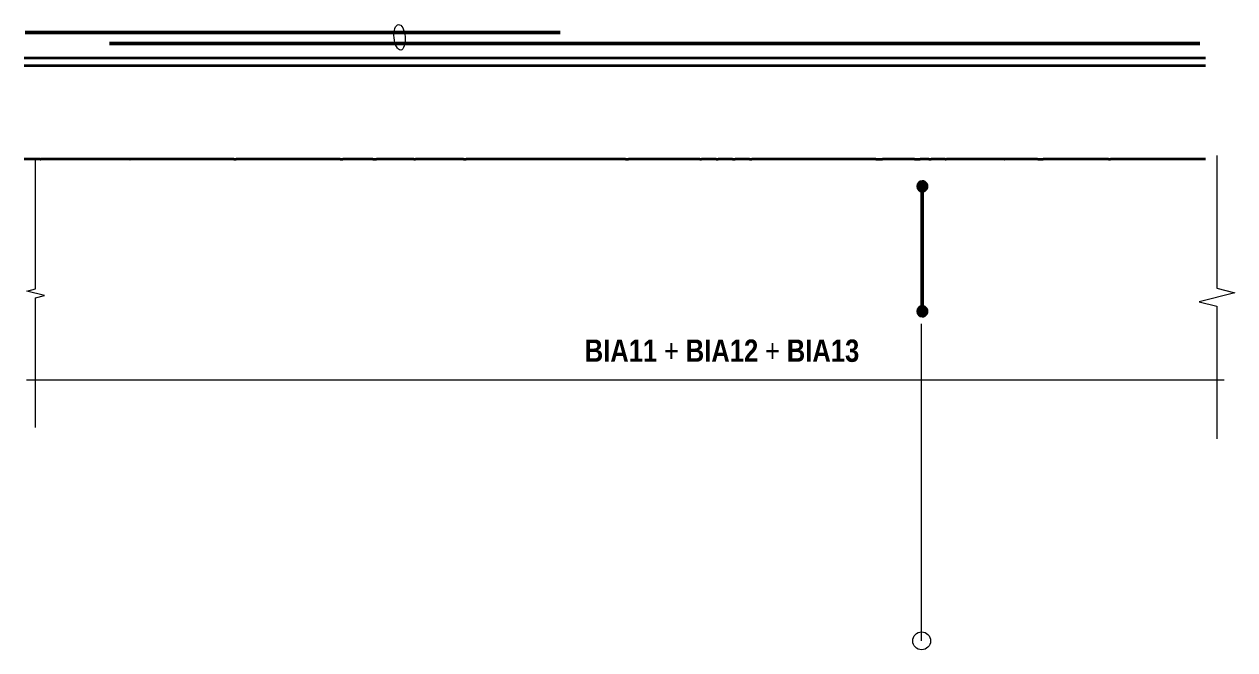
# Model space of a CAD drawing. Header units: metres. Extents: x 296 to 343, y 3 to 1213.
# Drawn here: x 322.277 to 324.987, y 1208.958 to 1210.358 of the extents above; entities that cross this region are included whole.
import ezdxf

# ---------------------------------------------------------------- set-up
doc = ezdxf.new("R2010")
doc.units = ezdxf.units.M
doc.linetypes.add('JacobsDash', pattern=[0.0045, 0.003, -0.0015])
for name, color, linetype, lineweight in [('A-DETL', 7, 'Continuous', 13), ('A-DETL-GENF', 7, 'Continuous', 9), ('A-FLOR', 7, 'Continuous', 50), ('A-FLOR-HDLN', 7, 'JacobsDash', 18), ('G-ANNO-TEXT', 7, 'Continuous', 9)]:
    doc.layers.add(name, color=color, linetype=linetype, lineweight=lineweight)
doc.styles.add('Arial Narrow', font='ARIALN.TTF', dxfattribs={"height": 0.05})
doc.styles.add('Arial Narrow_B', font='ARIALNB.TTF', dxfattribs={"height": 0.05})

# ---------------------------------------------------------------- blocks, each defined once
blk = doc.blocks.new('CS_DET_Rebar Combined - Multiple Bar-7753656-DRG-2873182 - PLAN - Dependent 1')
at = {"layer": 'A-DETL-GENF'}
for points in [[(-0.0125, 0), (-0.0121, -0.0032), (-0.0108, -0.0063), (-0.0088, -0.0088), (-0.0063, -0.0108), (-0.0032, -0.0121), (0, -0.0125), (0.0032, -0.0121), (0.0062, -0.0108), (0.0088, -0.0088), (0.0108, -0.0063), (0.0121, -0.0032), (0.0125, 0), (0.0121, 0.0032), (0.0108, 0.0062), (0.0088, 0.0088), (0.0062, 0.0108), (0.0032, 0.0121), (0, 0.0125), (-0.0032, 0.0121), (-0.0063, 0.0108), (-0.0088, 0.0088), (-0.0108, 0.0062), (-0.0121, 0.0032)], [(0.2675, 0), (0.2679, -0.0032), (0.2692, -0.0063), (0.2712, -0.0088), (0.2738, -0.0108), (0.2768, -0.0121), (0.28, -0.0125), (0.2832, -0.0121), (0.2863, -0.0108), (0.2891, -0.0085), (0.2908, -0.0063), (0.2921, -0.0032), (0.2925, 0), (0.2921, 0.0032), (0.2908, 0.0062), (0.2888, 0.0088), (0.2863, 0.0108), (0.2832, 0.0121), (0.28, 0.0125), (0.2768, 0.0121), (0.2738, 0.0108), (0.2712, 0.0088), (0.2692, 0.0062), (0.2679, 0.0032)]]:
    blk.add_hatch(color=256, dxfattribs=at).paths.add_polyline_path(points)
at = {"layer": 'A-DETL-GENF', "lineweight": 50}
blk.add_line((0.0125, 0), (0.2675, 0), dxfattribs=at)
at = {"layer": 'A-DETL-GENF'}
for centre, start, end in [((0, 0), 360, 180), ((0, 0), 180, 360), ((0.28, 0), 360, 180), ((0.28, 0), 180, 360)]:
    blk.add_arc(centre, 0.0125, start, end, dxfattribs=at)
blk = doc.blocks.new('CS_DET_Rebar Tagging1 - Scale 20-7971478-DRG-2873182 - PLAN - Dependent 1')
at = {"layer": 'A-DETL-GENF', "lineweight": 13}
blk.add_line((0, 0), (0.71, 0), dxfattribs=at)
blk.add_circle((0, 0), 0.02, dxfattribs=at)
blk = doc.blocks.new('CS_DET_BreakLine_ViewScale - CS_Std BreakLine-8623461-DRG-2873182 - PLAN - Dependent 1')
at = {"layer": 'A-DETL-GENF'}
for p, q in [((0.2675, 0.04), (0.2575, 0)), ((0.2875, -0.04), (0.2675, 0.04)), ((0.2575, 0), (-0.04, 0)), ((0.2975, 0), (0.2875, -0.04)), ((0.595, 0), (0.2975, 0))]:
    blk.add_line(p, q, dxfattribs=at)
blk = doc.blocks.new('CS_DET_BreakLine_ViewScale - CS_Std BreakLine-7752665-DRG-2873182 - PLAN - Dependent 1')
at = {"layer": 'A-DETL-GENF'}
for p, q in [((-0.02, 0), (0.27, 0)), ((0.275, -0.02), (0.285, 0.02)), ((0.285, 0.02), (0.29, 0)), ((0.29, 0), (0.58, 0)), ((0.27, 0), (0.275, -0.02))]:
    blk.add_line(p, q, dxfattribs=at)

msp = doc.modelspace()

# ---------------------------------------------------------------- linework, layer by layer
at = {"layer": 'A-DETL', "lineweight": 50}
for p, q in [((322.2785, 1210.3401), (323.477, 1210.3401)), ((322.4677, 1210.3151), (324.9091, 1210.3151))]:
    msp.add_line(p, q, dxfattribs=at)
at = {"layer": 'A-DETL'}
msp.add_line((322.2815, 1209.5623), (324.9638, 1209.5623), dxfattribs=at)
msp.add_ellipse((323.1172, 1210.3292), major_axis=(-0.0025, 0.0286), ratio=0.434783, dxfattribs=at)
at = {"layer": 'A-FLOR', "color": 252, "lineweight": 35, "true_color": 0x888888}
for p, q in [((322.3124, 1210.0565), (322.3137, 1210.0565)), ((322.5132, 1210.0565), (322.5139, 1210.0565)), ((322.7462, 1210.0565), (322.7516, 1210.0565)), ((322.9841, 1210.0565), (322.99, 1210.0565)), ((323.0576, 1210.0564), (323.0652, 1210.0564)), ((323.1487, 1210.0564), (323.1531, 1210.0564)), ((323.2606, 1210.0564), (323.266, 1210.0564)), ((323.6233, 1210.0564), (323.6299, 1210.0564)), ((323.7892, 1210.0564), (323.793, 1210.0564)), ((323.8261, 1210.0564), (323.8306, 1210.0564)), ((323.8626, 1210.0564), (323.8683, 1210.0564)), ((323.9006, 1210.0564), (323.9059, 1210.0564)), ((324.1835, 1210.0564), (324.1983, 1210.0564)), ((324.2698, 1210.0564), (324.2824, 1210.0564)), ((324.3019, 1210.0564), (324.3075, 1210.0564)), ((324.3385, 1210.0564), (324.3413, 1210.0564)), ((324.4706, 1210.0564), (324.4717, 1210.0564)), ((324.5459, 1210.0564), (324.5584, 1210.0564)), ((324.7045, 1210.0563), (324.7087, 1210.0563))]:
    msp.add_line(p, q, dxfattribs=at)
for points in [[(322.2767, 1210.2835), (322.2792, 1210.2835), (322.2818, 1210.2835), (322.2843, 1210.2835)], [(322.3336, 1210.2835), (322.3455, 1210.2835), (322.3575, 1210.2835), (322.3694, 1210.2835)], [(322.3712, 1210.2835), (322.3921, 1210.2835), (322.413, 1210.2835), (322.4339, 1210.2835)], [(322.4465, 1210.2835), (322.459, 1210.2835), (322.4715, 1210.2835), (322.4841, 1210.2835)], [(322.4841, 1210.2835), (322.4924, 1210.2835), (322.5008, 1210.2835), (322.5092, 1210.2835)], [(322.5217, 1210.2835), (322.5342, 1210.2835), (322.5468, 1210.2835), (322.5593, 1210.2835)], [(322.5593, 1210.2835), (322.5677, 1210.2835), (322.576, 1210.2835), (322.5844, 1210.2835)], [(322.5969, 1210.2835), (322.6203, 1210.2835), (322.6437, 1210.2835), (322.6671, 1210.2834)], [(322.6721, 1210.2834), (322.6847, 1210.2834), (322.6972, 1210.2834), (322.7098, 1210.2834)], [(322.7098, 1210.2834), (322.7381, 1210.2834), (322.7664, 1210.2834), (322.7947, 1210.2834)], [(322.7975, 1210.2834), (322.8101, 1210.2834), (322.8226, 1210.2834), (322.8351, 1210.2834)], [(322.8351, 1210.2834), (322.8602, 1210.2834), (322.8853, 1210.2834), (322.9103, 1210.2834)], [(322.9104, 1210.2834), (322.9187, 1210.2834), (322.9271, 1210.2834), (322.9354, 1210.2834)], [(322.948, 1210.2834), (322.9689, 1210.2834), (322.9898, 1210.2834), (323.0107, 1210.2834)], [(323.0232, 1210.2834), (323.0463, 1210.2834), (323.0694, 1210.2834), (323.0924, 1210.2834)], [(323.0984, 1210.2834), (323.1235, 1210.2834), (323.1486, 1210.2834), (323.1736, 1210.2834)], [(323.1775, 1210.2834), (323.1888, 1210.2834), (323.2, 1210.2834), (323.2112, 1210.2834)], [(323.2113, 1210.2834), (323.2196, 1210.2834), (323.228, 1210.2834), (323.2363, 1210.2834)], [(323.2489, 1210.2834), (323.2614, 1210.2834), (323.2739, 1210.2834), (323.2865, 1210.2834)], [(323.3366, 1210.2834), (323.345, 1210.2834), (323.3533, 1210.2834), (323.3617, 1210.2834)], [(323.3742, 1210.2834), (323.3951, 1210.2834), (323.416, 1210.2834), (323.4369, 1210.2834)], [(323.4495, 1210.2834), (323.4722, 1210.2834), (323.495, 1210.2834), (323.5178, 1210.2834)], [(323.5247, 1210.2834), (323.5623, 1210.2834), (323.5999, 1210.2834), (323.6375, 1210.2834)], [(323.6375, 1210.2834), (323.6459, 1210.2834), (323.6542, 1210.2834), (323.6626, 1210.2834)], [(323.6751, 1210.2834), (323.6877, 1210.2834), (323.7002, 1210.2834), (323.7127, 1210.2834)], [(323.7128, 1210.2834), (323.7211, 1210.2834), (323.7295, 1210.2834), (323.7378, 1210.2834)], [(323.7504, 1210.2834), (323.7629, 1210.2834), (323.7754, 1210.2834), (323.788, 1210.2834)], [(323.788, 1210.2834), (323.7972, 1210.2834), (323.8063, 1210.2834), (323.8155, 1210.2834)], [(323.8256, 1210.2834), (323.8548, 1210.2834), (323.8841, 1210.2834), (323.9133, 1210.2834)], [(323.9134, 1210.2834), (323.9233, 1210.2834), (323.9332, 1210.2834), (323.9431, 1210.2834)], [(323.951, 1210.2834), (323.9635, 1210.2834), (323.976, 1210.2834), (323.9886, 1210.2834)], [(323.9886, 1210.2834), (324.0136, 1210.2834), (324.0387, 1210.2834), (324.0638, 1210.2834)], [(324.0638, 1210.2834), (324.0722, 1210.2834), (324.0805, 1210.2834), (324.0889, 1210.2834)], [(324.1014, 1210.2834), (324.1139, 1210.2834), (324.1265, 1210.2834), (324.139, 1210.2834)], [(324.139, 1210.2834), (324.1474, 1210.2834), (324.1557, 1210.2834), (324.1641, 1210.2834)], [(324.1766, 1210.2834), (324.1892, 1210.2834), (324.2017, 1210.2834), (324.2142, 1210.2834)], [(324.2143, 1210.2834), (324.2231, 1210.2834), (324.232, 1210.2833), (324.2409, 1210.2833)], [(324.2519, 1210.2833), (324.2644, 1210.2833), (324.2769, 1210.2833), (324.2895, 1210.2833)], [(324.3271, 1210.2833), (324.3396, 1210.2833), (324.3522, 1210.2833), (324.3647, 1210.2833)], [(324.3647, 1210.2833), (324.3731, 1210.2833), (324.3814, 1210.2833), (324.3898, 1210.2833)], [(324.4023, 1210.2833), (324.4399, 1210.2833), (324.4775, 1210.2833), (324.5151, 1210.2833)], [(324.5277, 1210.2833), (324.5486, 1210.2833), (324.5695, 1210.2833), (324.5904, 1210.2833)], [(324.6029, 1210.2833), (324.6154, 1210.2833), (324.628, 1210.2833), (324.6405, 1210.2833)], [(324.6405, 1210.2833), (324.6491, 1210.2833), (324.6576, 1210.2833), (324.6662, 1210.2833)], [(324.6781, 1210.2833), (324.7025, 1210.2833), (324.7269, 1210.2833), (324.7513, 1210.2833)], [(324.7533, 1210.2833), (324.7659, 1210.2833), (324.7784, 1210.2833), (324.791, 1210.2833)], [(324.791, 1210.2833), (324.7993, 1210.2833), (324.8077, 1210.2833), (324.816, 1210.2833)], [(324.8286, 1210.2833), (324.8411, 1210.2833), (324.8536, 1210.2833), (324.8662, 1210.2833)], [(324.8662, 1210.2833), (324.8745, 1210.2833), (324.8829, 1210.2833), (324.8913, 1210.2833)], [(324.9038, 1210.2833), (324.9098, 1210.2833), (324.9157, 1210.2833), (324.9217, 1210.2833)], [(322.3178, 1210.2655), (322.3086, 1210.2655), (322.2994, 1210.2655), (322.2902, 1210.2655)], [(322.3839, 1210.2655), (322.3791, 1210.2655), (322.3742, 1210.2655), (322.3694, 1210.2655)], [(322.409, 1210.2655), (322.4048, 1210.2655), (322.4007, 1210.2655), (322.3965, 1210.2655)], [(322.4296, 1210.2655), (322.4227, 1210.2655), (322.4159, 1210.2655), (322.409, 1210.2655)], [(322.4592, 1210.2655), (322.454, 1210.2655), (322.4489, 1210.2655), (322.4437, 1210.2655)], [(322.497, 1210.2655), (322.4885, 1210.2655), (322.4801, 1210.2655), (322.4717, 1210.2655)], [(322.5395, 1210.2655), (322.5332, 1210.2655), (322.5269, 1210.2655), (322.5205, 1210.2655)], [(322.5594, 1210.2655), (322.5553, 1210.2655), (322.5511, 1210.2655), (322.5469, 1210.2655)], [(322.5784, 1210.2655), (322.5721, 1210.2655), (322.5658, 1210.2655), (322.5595, 1210.2655)], [(322.6162, 1210.2655), (322.6096, 1210.2655), (322.603, 1210.2655), (322.5965, 1210.2655)], [(322.6529, 1210.2655), (322.6468, 1210.2655), (322.6407, 1210.2655), (322.6347, 1210.2655)], [(322.6848, 1210.2655), (322.6807, 1210.2655), (322.6765, 1210.2655), (322.6723, 1210.2655)], [(322.7272, 1210.2655), (322.7214, 1210.2655), (322.7155, 1210.2655), (322.7096, 1210.2655)], [(322.7601, 1210.2655), (322.7559, 1210.2655), (322.7517, 1210.2655), (322.7475, 1210.2655)], [(322.8372, 1210.2655), (322.8342, 1210.2655), (322.8311, 1210.2655), (322.828, 1210.2655)], [(322.8854, 1210.2655), (322.879, 1210.2655), (322.8726, 1210.2655), (322.8662, 1210.2655)], [(322.932, 1210.2655), (322.9229, 1210.2655), (322.9138, 1210.2655), (322.9047, 1210.2655)], [(322.9648, 1210.2655), (322.9581, 1210.2655), (322.9515, 1210.2655), (322.9448, 1210.2655)], [(323.0435, 1210.2655), (323.0352, 1210.2655), (323.0269, 1210.2655), (323.0186, 1210.2655)], [(323.1111, 1210.2654), (323.1065, 1210.2654), (323.1019, 1210.2654), (323.0973, 1210.2654)], [(323.1551, 1210.2654), (323.1446, 1210.2654), (323.1341, 1210.2654), (323.1236, 1210.2654)], [(323.1863, 1210.2654), (323.1834, 1210.2654), (323.1805, 1210.2654), (323.1775, 1210.2654)], [(323.2296, 1210.2654), (323.2235, 1210.2654), (323.2175, 1210.2654), (323.2114, 1210.2654)], [(323.2626, 1210.2654), (323.2587, 1210.2654), (323.2547, 1210.2654), (323.2508, 1210.2654)], [(323.3051, 1210.2654), (323.299, 1210.2654), (323.2928, 1210.2654), (323.2866, 1210.2654)], [(323.3411, 1210.2654), (323.3366, 1210.2654), (323.3321, 1210.2654), (323.3275, 1210.2654)], [(323.3784, 1210.2654), (323.3729, 1210.2654), (323.3674, 1210.2654), (323.3619, 1210.2654)], [(323.4156, 1210.2654), (323.4119, 1210.2654), (323.4082, 1210.2654), (323.4044, 1210.2654)], [(323.4714, 1210.2654), (323.4621, 1210.2654), (323.4529, 1210.2654), (323.4437, 1210.2654)], [(323.5086, 1210.2654), (323.4996, 1210.2654), (323.4907, 1210.2654), (323.4817, 1210.2654)], [(323.5374, 1210.2654), (323.5308, 1210.2654), (323.5243, 1210.2654), (323.5178, 1210.2654)], [(323.5829, 1210.2654), (323.5754, 1210.2654), (323.5678, 1210.2654), (323.5603, 1210.2654)], [(323.6126, 1210.2654), (323.6074, 1210.2654), (323.6023, 1210.2654), (323.5971, 1210.2654)], [(323.6574, 1210.2654), (323.6508, 1210.2654), (323.6442, 1210.2654), (323.6377, 1210.2654)], [(323.6879, 1210.2654), (323.6832, 1210.2654), (323.6785, 1210.2654), (323.6738, 1210.2654)], [(323.7305, 1210.2654), (323.7246, 1210.2654), (323.7188, 1210.2654), (323.7129, 1210.2654)], [(323.773, 1210.2654), (323.7655, 1210.2654), (323.758, 1210.2654), (323.7505, 1210.2654)], [(323.7881, 1210.2654), (323.7839, 1210.2654), (323.7798, 1210.2654), (323.7756, 1210.2654)], [(323.8062, 1210.2654), (323.8002, 1210.2654), (323.7941, 1210.2654), (323.7881, 1210.2654)], [(323.843, 1210.2654), (323.838, 1210.2654), (323.833, 1210.2654), (323.828, 1210.2654)], [(323.8634, 1210.2654), (323.8592, 1210.2654), (323.855, 1210.2654), (323.8508, 1210.2654)], [(323.926, 1210.2654), (323.9175, 1210.2654), (323.9091, 1210.2654), (323.9006, 1210.2654)], [(324.0013, 1210.2654), (323.9947, 1210.2654), (323.988, 1210.2654), (323.9814, 1210.2654)], [(324.0707, 1210.2654), (324.0538, 1210.2654), (324.0369, 1210.2654), (324.0201, 1210.2654)], [(324.1141, 1210.2654), (324.1083, 1210.2654), (324.1025, 1210.2654), (324.0968, 1210.2654)], [(324.1983, 1210.2654), (324.1902, 1210.2654), (324.182, 1210.2654), (324.1739, 1210.2654)], [(324.2713, 1210.2654), (324.2648, 1210.2654), (324.2584, 1210.2654), (324.252, 1210.2654)], [(324.3398, 1210.2654), (324.3352, 1210.2654), (324.3305, 1210.2654), (324.3259, 1210.2654)], [(324.3828, 1210.2654), (324.3768, 1210.2654), (324.3708, 1210.2654), (324.3648, 1210.2654)], [(324.415, 1210.2654), (324.4108, 1210.2654), (324.4066, 1210.2654), (324.4025, 1210.2654)], [(324.4573, 1210.2654), (324.4515, 1210.2654), (324.4458, 1210.2654), (324.4401, 1210.2654)], [(324.5063, 1210.2654), (324.4968, 1210.2654), (324.4872, 1210.2654), (324.4777, 1210.2654)], [(324.5318, 1210.2654), (324.529, 1210.2654), (324.5263, 1210.2654), (324.5235, 1210.2654)], [(324.569, 1210.2654), (324.5655, 1210.2654), (324.5619, 1210.2654), (324.5584, 1210.2654)], [(324.6237, 1210.2654), (324.6149, 1210.2654), (324.6061, 1210.2654), (324.5973, 1210.2654)], [(324.6619, 1210.2654), (324.653, 1210.2654), (324.6441, 1210.2654), (324.6352, 1210.2654)], [(324.7363, 1210.2653), (324.7153, 1210.2654), (324.6943, 1210.2654), (324.6732, 1210.2654)], [(324.766, 1210.2653), (324.7611, 1210.2653), (324.7562, 1210.2653), (324.7513, 1210.2653)], [(324.8108, 1210.2653), (324.8043, 1210.2653), (324.7977, 1210.2653), (324.7911, 1210.2653)], [(324.8413, 1210.2653), (324.8366, 1210.2653), (324.8319, 1210.2653), (324.8272, 1210.2653)], [(324.9214, 1210.2653), (324.9153, 1210.2653), (324.9092, 1210.2653), (324.9031, 1210.2653)], [(322.2873, 1210.0565), (322.2838, 1210.0565), (322.2802, 1210.0565), (322.2767, 1210.0565)], [(322.3626, 1210.0565), (322.3507, 1210.0565), (322.3388, 1210.0565), (322.3268, 1210.0565)], [(322.4149, 1210.0565), (322.4115, 1210.0565), (322.4081, 1210.0565), (322.4048, 1210.0565)], [(322.497, 1210.0565), (322.4795, 1210.0565), (322.462, 1210.0565), (322.4445, 1210.0565)], [(322.5634, 1210.0565), (322.5503, 1210.0565), (322.5373, 1210.0565), (322.5242, 1210.0565)], [(322.6163, 1210.0565), (322.6112, 1210.0565), (322.6061, 1210.0565), (322.601, 1210.0565)], [(322.6545, 1210.0565), (322.651, 1210.0565), (322.6474, 1210.0565), (322.6439, 1210.0565)], [(322.7462, 1210.0565), (322.7396, 1210.0565), (322.733, 1210.0565), (322.7265, 1210.0565)], [(322.7826, 1210.0565), (322.7765, 1210.0565), (322.7703, 1210.0565), (322.7641, 1210.0565)], [(322.8193, 1210.0565), (322.8134, 1210.0565), (322.8076, 1210.0565), (322.8018, 1210.0565)], [(322.856, 1210.0565), (322.8505, 1210.0565), (322.8449, 1210.0565), (322.8394, 1210.0565)], [(322.9107, 1210.0565), (322.9004, 1210.0565), (322.8901, 1210.0565), (322.8798, 1210.0565)], [(322.9841, 1210.0565), (322.9635, 1210.0565), (322.9429, 1210.0565), (322.9223, 1210.0565)], [(323.0402, 1210.0565), (323.0276, 1210.0565), (323.0151, 1210.0565), (323.0025, 1210.0565)], [(323.0576, 1210.0565), (323.0518, 1210.0565), (323.046, 1210.0565), (323.0402, 1210.0565)], [(323.0924, 1210.0565), (323.0891, 1210.0565), (323.0857, 1210.0565), (323.0824, 1210.0565)], [(323.1487, 1210.0565), (323.14, 1210.0565), (323.1313, 1210.0565), (323.1227, 1210.0565)], [(323.1775, 1210.0565), (323.1736, 1210.0565), (323.1696, 1210.0565), (323.1656, 1210.0565)], [(323.2585, 1210.0565), (323.2527, 1210.0565), (323.2468, 1210.0565), (323.2409, 1210.0565)], [(323.3051, 1210.0565), (323.2971, 1210.0565), (323.2891, 1210.0565), (323.2811, 1210.0565)], [(323.3502, 1210.0565), (323.3407, 1210.0565), (323.3311, 1210.0565), (323.3216, 1210.0565)], [(323.4417, 1210.0565), (323.4285, 1210.0565), (323.4153, 1210.0565), (323.4022, 1210.0565)], [(323.46, 1210.0565), (323.4539, 1210.0565), (323.4478, 1210.0565), (323.4417, 1210.0565)], [(323.5088, 1210.0565), (323.499, 1210.0565), (323.4891, 1210.0565), (323.4793, 1210.0565)], [(323.533, 1210.0565), (323.5279, 1210.0565), (323.5229, 1210.0565), (323.5178, 1210.0565)], [(323.5881, 1210.0564), (323.5789, 1210.0564), (323.5696, 1210.0564), (323.5603, 1210.0565)], [(323.6233, 1210.0564), (323.6144, 1210.0564), (323.6055, 1210.0564), (323.5967, 1210.0564)], [(323.6611, 1210.0564), (323.6549, 1210.0564), (323.6487, 1210.0564), (323.6424, 1210.0564)], [(323.6978, 1210.0564), (323.6922, 1210.0564), (323.6867, 1210.0564), (323.6812, 1210.0564)], [(323.7345, 1210.0564), (323.7289, 1210.0564), (323.7233, 1210.0564), (323.7177, 1210.0564)], [(323.7892, 1210.0564), (323.7798, 1210.0564), (323.7705, 1210.0564), (323.7611, 1210.0564)], [(323.8261, 1210.0564), (323.8171, 1210.0564), (323.808, 1210.0564), (323.799, 1210.0564)], [(323.8626, 1210.0564), (323.8561, 1210.0564), (323.8497, 1210.0564), (323.8432, 1210.0564)], [(323.9006, 1210.0564), (323.894, 1210.0564), (323.8874, 1210.0564), (323.8809, 1210.0564)], [(323.9824, 1210.0564), (323.9751, 1210.0564), (323.9677, 1210.0564), (323.9604, 1210.0564)], [(324.044, 1210.0564), (324.0295, 1210.0564), (324.0151, 1210.0564), (324.0006, 1210.0564)], [(324.1192, 1210.0564), (324.1062, 1210.0564), (324.0931, 1210.0564), (324.0801, 1210.0564)], [(324.1835, 1210.0564), (324.1758, 1210.0564), (324.1681, 1210.0564), (324.1605, 1210.0564)], [(324.2447, 1210.0564), (324.2293, 1210.0564), (324.2138, 1210.0564), (324.1983, 1210.0564)], [(324.3016, 1210.0564), (324.2955, 1210.0564), (324.2895, 1210.0564), (324.2834, 1210.0564)], [(324.3384, 1210.0564), (324.3323, 1210.0564), (324.3261, 1210.0564), (324.32, 1210.0564)], [(324.3749, 1210.0564), (324.3699, 1210.0564), (324.3648, 1210.0564), (324.3597, 1210.0564)], [(324.4535, 1210.0564), (324.4488, 1210.0564), (324.4441, 1210.0564), (324.4393, 1210.0564)], [(324.5208, 1210.0564), (324.507, 1210.0564), (324.4932, 1210.0564), (324.4794, 1210.0564)], [(324.596, 1210.0564), (324.5838, 1210.0564), (324.5715, 1210.0564), (324.5593, 1210.0564)], [(324.6578, 1210.0564), (324.6519, 1210.0564), (324.6461, 1210.0564), (324.6402, 1210.0564)], [(324.7045, 1210.0564), (324.696, 1210.0564), (324.6875, 1210.0564), (324.679, 1210.0564)], [(324.741, 1210.0564), (324.7345, 1210.0564), (324.728, 1210.0564), (324.7215, 1210.0564)], [(324.7968, 1210.0564), (324.7842, 1210.0564), (324.7716, 1210.0564), (324.759, 1210.0564)], [(324.8143, 1210.0564), (324.8085, 1210.0564), (324.8026, 1210.0564), (324.7968, 1210.0564)], [(324.861, 1210.0564), (324.8522, 1210.0564), (324.8433, 1210.0564), (324.8344, 1210.0564)], [(324.9217, 1210.0564), (324.906, 1210.0564), (324.8903, 1210.0564), (324.8746, 1210.0564)]]:
    msp.add_open_spline(points, degree=3, dxfattribs=at)
for points, knots in [([(322.296, 1210.2835), (322.308, 1210.2835), (322.3206, 1210.2835), (322.3331, 1210.2835), (322.3336, 1210.2835)], [-0.313639788, -0.313639788, -0.313639788, -0.313639788, -0.3125, -0.312450436, -0.312450436, -0.312450436, -0.312450436]), ([(323.2865, 1210.2834), (323.2977, 1210.2834), (323.3144, 1210.2834), (323.3311, 1210.2834), (323.3366, 1210.2834)], [-0.282315623, -0.282315623, -0.282315623, -0.282315623, -0.28125, -0.280729583, -0.280729583, -0.280729583, -0.280729583]), ([(324.2895, 1210.2833), (324.2957, 1210.2833), (324.3079, 1210.2833), (324.3201, 1210.2833), (324.3259, 1210.2833)], [-0.250594743, -0.250594743, -0.250594743, -0.250594743, -0.25, -0.249441514, -0.249441514, -0.249441514, -0.249441514]), ([(322.3551, 1210.2655), (322.3475, 1210.2655), (322.338, 1210.2655), (322.3286, 1210.2655), (322.3268, 1210.2655)], [0.3117774303, 0.3117774303, 0.3117774303, 0.3117774303, 0.3125, 0.3126703288, 0.3126703288, 0.3126703288, 0.3126703288]), ([(323.2409, 1210.0565), (323.2316, 1210.0565), (323.2174, 1210.0565), (323.2033, 1210.0565), (323.1985, 1210.0565)], [0.284127041, 0.284127041, 0.284127041, 0.284127041, 0.285012285, 0.285469014, 0.285469014, 0.285469014, 0.285469014])]:
    msp.add_open_spline(points, degree=3, knots=knots, dxfattribs=at)
at = {"layer": 'A-FLOR-HDLN', "color": 252, "lineweight": 35, "true_color": 0x888888}
for points in [[(322.2843, 1210.2835), (322.2882, 1210.2835), (322.2921, 1210.2835), (322.296, 1210.2835)], [(322.3694, 1210.2835), (322.37, 1210.2835), (322.3706, 1210.2835), (322.3712, 1210.2835)], [(322.4339, 1210.2835), (322.4381, 1210.2835), (322.4423, 1210.2835), (322.4464, 1210.2835)], [(322.5092, 1210.2835), (322.5133, 1210.2835), (322.5175, 1210.2835), (322.5216, 1210.2835)], [(322.5844, 1210.2835), (322.5885, 1210.2835), (322.5927, 1210.2835), (322.5969, 1210.2835)], [(322.6672, 1210.2834), (322.6688, 1210.2834), (322.6704, 1210.2834), (322.6721, 1210.2834)], [(322.7948, 1210.2834), (322.7957, 1210.2834), (322.7966, 1210.2834), (322.7975, 1210.2834)], [(322.9354, 1210.2834), (322.9396, 1210.2834), (322.9438, 1210.2834), (322.9479, 1210.2834)], [(323.0107, 1210.2834), (323.0148, 1210.2834), (323.019, 1210.2834), (323.0231, 1210.2834)], [(323.0925, 1210.2834), (323.0945, 1210.2834), (323.0964, 1210.2834), (323.0984, 1210.2834)], [(323.1737, 1210.2834), (323.1749, 1210.2834), (323.1762, 1210.2834), (323.1775, 1210.2834)], [(323.2363, 1210.2834), (323.2405, 1210.2834), (323.2446, 1210.2834), (323.2488, 1210.2834)], [(323.3617, 1210.2834), (323.3659, 1210.2834), (323.37, 1210.2834), (323.3742, 1210.2834)], [(323.4369, 1210.2834), (323.4411, 1210.2834), (323.4452, 1210.2834), (323.4494, 1210.2834)], [(323.5178, 1210.2834), (323.5201, 1210.2834), (323.5224, 1210.2834), (323.5246, 1210.2834)], [(323.6626, 1210.2834), (323.6668, 1210.2834), (323.6709, 1210.2834), (323.6751, 1210.2834)], [(323.7378, 1210.2834), (323.742, 1210.2834), (323.7461, 1210.2834), (323.7503, 1210.2834)], [(323.8156, 1210.2834), (323.8189, 1210.2834), (323.8222, 1210.2834), (323.8255, 1210.2834)], [(323.9432, 1210.2834), (323.9458, 1210.2834), (323.9483, 1210.2834), (323.9509, 1210.2834)], [(324.0889, 1210.2834), (324.093, 1210.2834), (324.0972, 1210.2834), (324.1014, 1210.2834)], [(324.1641, 1210.2834), (324.1683, 1210.2834), (324.1724, 1210.2834), (324.1766, 1210.2834)], [(324.2409, 1210.2833), (324.2445, 1210.2833), (324.2482, 1210.2833), (324.2518, 1210.2833)], [(324.326, 1210.2833), (324.3263, 1210.2833), (324.3267, 1210.2833), (324.327, 1210.2833)], [(324.3898, 1210.2833), (324.3939, 1210.2833), (324.3981, 1210.2833), (324.4023, 1210.2833)], [(324.5151, 1210.2833), (324.5193, 1210.2833), (324.5235, 1210.2833), (324.5276, 1210.2833)], [(324.5904, 1210.2833), (324.5945, 1210.2833), (324.5987, 1210.2833), (324.6029, 1210.2833)], [(324.6663, 1210.2833), (324.6702, 1210.2833), (324.6741, 1210.2833), (324.6781, 1210.2833)], [(324.7513, 1210.2833), (324.752, 1210.2833), (324.7526, 1210.2833), (324.7533, 1210.2833)], [(324.816, 1210.2833), (324.8202, 1210.2833), (324.8244, 1210.2833), (324.8285, 1210.2833)], [(324.8913, 1210.2833), (324.8954, 1210.2833), (324.8996, 1210.2833), (324.9038, 1210.2833)], [(322.2901, 1210.2655), (322.2856, 1210.2655), (322.2811, 1210.2655), (322.2767, 1210.2655)], [(322.3268, 1210.2655), (322.3238, 1210.2655), (322.3208, 1210.2655), (322.3179, 1210.2655)], [(322.3693, 1210.2655), (322.3646, 1210.2655), (322.3598, 1210.2655), (322.3551, 1210.2655)], [(322.3964, 1210.2655), (322.3923, 1210.2655), (322.3881, 1210.2655), (322.3839, 1210.2655)], [(322.4437, 1210.2655), (322.439, 1210.2655), (322.4343, 1210.2655), (322.4296, 1210.2655)], [(322.4716, 1210.2655), (322.4675, 1210.2655), (322.4633, 1210.2655), (322.4592, 1210.2655)], [(322.5205, 1210.2655), (322.5127, 1210.2655), (322.5048, 1210.2655), (322.497, 1210.2655)], [(322.5469, 1210.2655), (322.5444, 1210.2655), (322.542, 1210.2655), (322.5396, 1210.2655)], [(322.5964, 1210.2655), (322.5904, 1210.2655), (322.5844, 1210.2655), (322.5784, 1210.2655)], [(322.6347, 1210.2655), (322.6285, 1210.2655), (322.6224, 1210.2655), (322.6162, 1210.2655)], [(322.6722, 1210.2655), (322.6658, 1210.2655), (322.6594, 1210.2655), (322.6529, 1210.2655)], [(322.7096, 1210.2655), (322.7013, 1210.2655), (322.6931, 1210.2655), (322.6848, 1210.2655)], [(322.7475, 1210.2655), (322.7407, 1210.2655), (322.734, 1210.2655), (322.7273, 1210.2655)], [(322.828, 1210.2655), (322.8053, 1210.2655), (322.7827, 1210.2655), (322.7601, 1210.2655)], [(322.8662, 1210.2655), (322.8565, 1210.2655), (322.8469, 1210.2655), (322.8373, 1210.2655)], [(322.9047, 1210.2655), (322.8983, 1210.2655), (322.8918, 1210.2655), (322.8854, 1210.2655)], [(322.9447, 1210.2655), (322.9405, 1210.2655), (322.9363, 1210.2655), (322.9321, 1210.2655)], [(323.0186, 1210.2655), (323.0007, 1210.2655), (322.9828, 1210.2655), (322.9649, 1210.2655)], [(323.0973, 1210.2654), (323.0793, 1210.2655), (323.0614, 1210.2655), (323.0435, 1210.2655)], [(323.1236, 1210.2654), (323.1194, 1210.2654), (323.1153, 1210.2654), (323.1111, 1210.2654)], [(323.1775, 1210.2654), (323.17, 1210.2654), (323.1626, 1210.2654), (323.1551, 1210.2654)], [(323.2114, 1210.2654), (323.203, 1210.2654), (323.1947, 1210.2654), (323.1863, 1210.2654)], [(323.2508, 1210.2654), (323.2437, 1210.2654), (323.2367, 1210.2654), (323.2296, 1210.2654)], [(323.2866, 1210.2654), (323.2786, 1210.2654), (323.2706, 1210.2654), (323.2626, 1210.2654)], [(323.3619, 1210.2654), (323.3549, 1210.2654), (323.348, 1210.2654), (323.3411, 1210.2654)], [(323.4044, 1210.2654), (323.3957, 1210.2654), (323.3871, 1210.2654), (323.3784, 1210.2654)], [(323.4436, 1210.2654), (323.4343, 1210.2654), (323.425, 1210.2654), (323.4157, 1210.2654)], [(323.4817, 1210.2654), (323.4782, 1210.2654), (323.4748, 1210.2654), (323.4714, 1210.2654)], [(323.5177, 1210.2654), (323.5147, 1210.2654), (323.5117, 1210.2654), (323.5087, 1210.2654)], [(323.5603, 1210.2654), (323.5526, 1210.2654), (323.545, 1210.2654), (323.5374, 1210.2654)], [(323.5971, 1210.2654), (323.5924, 1210.2654), (323.5876, 1210.2654), (323.5829, 1210.2654)], [(323.6377, 1210.2654), (323.6293, 1210.2654), (323.621, 1210.2654), (323.6126, 1210.2654)], [(323.6737, 1210.2654), (323.6683, 1210.2654), (323.6629, 1210.2654), (323.6574, 1210.2654)], [(323.7129, 1210.2654), (323.7046, 1210.2654), (323.6963, 1210.2654), (323.688, 1210.2654)], [(323.7505, 1210.2654), (323.7438, 1210.2654), (323.7372, 1210.2654), (323.7305, 1210.2654)], [(323.7755, 1210.2654), (323.7747, 1210.2654), (323.7739, 1210.2654), (323.773, 1210.2654)], [(323.828, 1210.2654), (323.8207, 1210.2654), (323.8135, 1210.2654), (323.8062, 1210.2654)], [(323.8508, 1210.2654), (323.8482, 1210.2654), (323.8456, 1210.2654), (323.843, 1210.2654)], [(323.9005, 1210.2654), (323.8881, 1210.2654), (323.8757, 1210.2654), (323.8634, 1210.2654)], [(323.9814, 1210.2654), (323.9629, 1210.2654), (323.9445, 1210.2654), (323.9261, 1210.2654)], [(324.02, 1210.2654), (324.0138, 1210.2654), (324.0075, 1210.2654), (324.0013, 1210.2654)], [(324.0967, 1210.2654), (324.0881, 1210.2654), (324.0794, 1210.2654), (324.0708, 1210.2654)], [(324.1738, 1210.2654), (324.1539, 1210.2654), (324.134, 1210.2654), (324.1141, 1210.2654)], [(324.252, 1210.2654), (324.2341, 1210.2654), (324.2162, 1210.2654), (324.1984, 1210.2654)], [(324.3648, 1210.2654), (324.3565, 1210.2654), (324.3481, 1210.2654), (324.3398, 1210.2654)], [(324.4024, 1210.2654), (324.3959, 1210.2654), (324.3893, 1210.2654), (324.3828, 1210.2654)], [(324.4401, 1210.2654), (324.4317, 1210.2654), (324.4234, 1210.2654), (324.415, 1210.2654)], [(324.4776, 1210.2654), (324.4709, 1210.2654), (324.4641, 1210.2654), (324.4573, 1210.2654)], [(324.5153, 1210.2654), (324.5123, 1210.2654), (324.5093, 1210.2654), (324.5063, 1210.2654)], [(324.5234, 1210.2654), (324.5207, 1210.2654), (324.518, 1210.2654), (324.5153, 1210.2654)], [(324.5404, 1210.2654), (324.5375, 1210.2654), (324.5347, 1210.2654), (324.5318, 1210.2654)], [(324.5583, 1210.2654), (324.5523, 1210.2654), (324.5464, 1210.2654), (324.5404, 1210.2654)], [(324.5972, 1210.2654), (324.5878, 1210.2654), (324.5784, 1210.2654), (324.5691, 1210.2654)], [(324.6351, 1210.2654), (324.6313, 1210.2654), (324.6275, 1210.2654), (324.6237, 1210.2654)], [(324.6732, 1210.2654), (324.6694, 1210.2654), (324.6657, 1210.2654), (324.6619, 1210.2654)], [(324.7512, 1210.2653), (324.7463, 1210.2653), (324.7413, 1210.2653), (324.7364, 1210.2653)], [(324.7911, 1210.2653), (324.7828, 1210.2653), (324.7744, 1210.2653), (324.766, 1210.2653)], [(324.8272, 1210.2653), (324.8217, 1210.2653), (324.8163, 1210.2653), (324.8109, 1210.2653)], [(324.9031, 1210.2653), (324.8825, 1210.2653), (324.8619, 1210.2653), (324.8413, 1210.2653)], [(324.9217, 1210.2653), (324.9216, 1210.2653), (324.9215, 1210.2653), (324.9215, 1210.2653)], [(322.3124, 1210.0565), (322.3041, 1210.0565), (322.2957, 1210.0565), (322.2873, 1210.0565)], [(322.3268, 1210.0565), (322.3225, 1210.0565), (322.3181, 1210.0565), (322.3138, 1210.0565)], [(322.4047, 1210.0565), (322.3907, 1210.0565), (322.3766, 1210.0565), (322.3626, 1210.0565)], [(322.4445, 1210.0565), (322.4346, 1210.0565), (322.4248, 1210.0565), (322.4149, 1210.0565)], [(322.5132, 1210.0565), (322.5078, 1210.0565), (322.5024, 1210.0565), (322.497, 1210.0565)], [(322.5242, 1210.0565), (322.5207, 1210.0565), (322.5173, 1210.0565), (322.5139, 1210.0565)], [(322.6386, 1210.0565), (322.6312, 1210.0565), (322.6238, 1210.0565), (322.6164, 1210.0565)], [(322.6438, 1210.0565), (322.6421, 1210.0565), (322.6404, 1210.0565), (322.6386, 1210.0565)], [(322.6637, 1210.0565), (322.6607, 1210.0565), (322.6576, 1210.0565), (322.6546, 1210.0565)], [(322.7264, 1210.0565), (322.7055, 1210.0565), (322.6846, 1210.0565), (322.6637, 1210.0565)], [(322.7641, 1210.0565), (322.7599, 1210.0565), (322.7558, 1210.0565), (322.7516, 1210.0565)], [(322.8017, 1210.0565), (322.7954, 1210.0565), (322.789, 1210.0565), (322.7827, 1210.0565)], [(322.8394, 1210.0565), (322.8327, 1210.0565), (322.826, 1210.0565), (322.8193, 1210.0565)], [(322.8797, 1210.0565), (322.8718, 1210.0565), (322.8639, 1210.0565), (322.8561, 1210.0565)], [(322.9223, 1210.0565), (322.9184, 1210.0565), (322.9146, 1210.0565), (322.9108, 1210.0565)], [(323.0025, 1210.0565), (322.9983, 1210.0565), (322.9941, 1210.0565), (322.99, 1210.0565)], [(323.0823, 1210.0565), (323.0766, 1210.0565), (323.0709, 1210.0565), (323.0653, 1210.0565)], [(323.1226, 1210.0565), (323.1126, 1210.0565), (323.1025, 1210.0565), (323.0925, 1210.0565)], [(323.1656, 1210.0565), (323.1615, 1210.0565), (323.1573, 1210.0565), (323.1531, 1210.0565)], [(323.1984, 1210.0565), (323.1915, 1210.0565), (323.1845, 1210.0565), (323.1776, 1210.0565)], [(323.2606, 1210.0565), (323.2599, 1210.0565), (323.2593, 1210.0565), (323.2586, 1210.0565)], [(323.281, 1210.0565), (323.276, 1210.0565), (323.271, 1210.0565), (323.266, 1210.0565)], [(323.3216, 1210.0565), (323.3161, 1210.0565), (323.3106, 1210.0565), (323.3052, 1210.0565)], [(323.4021, 1210.0565), (323.3848, 1210.0565), (323.3675, 1210.0565), (323.3502, 1210.0565)], [(323.4793, 1210.0565), (323.4729, 1210.0565), (323.4664, 1210.0565), (323.46, 1210.0565)], [(323.517, 1210.0565), (323.5143, 1210.0565), (323.5115, 1210.0565), (323.5088, 1210.0565)], [(323.5177, 1210.0565), (323.5175, 1210.0565), (323.5172, 1210.0565), (323.517, 1210.0565)], [(323.5421, 1210.0565), (323.5391, 1210.0565), (323.5361, 1210.0565), (323.5331, 1210.0565)], [(323.5603, 1210.0565), (323.5542, 1210.0565), (323.5481, 1210.0565), (323.5421, 1210.0565)], [(323.5966, 1210.0564), (323.5938, 1210.0564), (323.591, 1210.0564), (323.5882, 1210.0564)], [(323.6424, 1210.0564), (323.6383, 1210.0564), (323.6341, 1210.0564), (323.6299, 1210.0564)], [(323.6811, 1210.0564), (323.6745, 1210.0564), (323.6678, 1210.0564), (323.6612, 1210.0564)], [(323.7177, 1210.0564), (323.7111, 1210.0564), (323.7045, 1210.0564), (323.6978, 1210.0564)], [(323.7611, 1210.0564), (323.7522, 1210.0564), (323.7434, 1210.0564), (323.7345, 1210.0564)], [(323.7989, 1210.0564), (323.797, 1210.0564), (323.795, 1210.0564), (323.793, 1210.0564)], [(323.8808, 1210.0564), (323.8766, 1210.0564), (323.8725, 1210.0564), (323.8683, 1210.0564)], [(323.9603, 1210.0564), (323.9422, 1210.0564), (323.9241, 1210.0564), (323.906, 1210.0564)], [(324.0006, 1210.0564), (323.9945, 1210.0564), (323.9885, 1210.0564), (323.9825, 1210.0564)], [(324.08, 1210.0564), (324.068, 1210.0564), (324.056, 1210.0564), (324.044, 1210.0564)], [(324.1604, 1210.0564), (324.1467, 1210.0564), (324.133, 1210.0564), (324.1192, 1210.0564)], [(324.2698, 1210.0564), (324.2614, 1210.0564), (324.2531, 1210.0564), (324.2447, 1210.0564)], [(324.2834, 1210.0564), (324.283, 1210.0564), (324.2827, 1210.0564), (324.2824, 1210.0564)], [(324.3019, 1210.0564), (324.3018, 1210.0564), (324.3017, 1210.0564), (324.3016, 1210.0564)], [(324.32, 1210.0564), (324.3158, 1210.0564), (324.3117, 1210.0564), (324.3075, 1210.0564)], [(324.3597, 1210.0564), (324.3536, 1210.0564), (324.3475, 1210.0564), (324.3414, 1210.0564)], [(324.4393, 1210.0564), (324.4179, 1210.0564), (324.3964, 1210.0564), (324.375, 1210.0564)], [(324.4793, 1210.0564), (324.4768, 1210.0564), (324.4743, 1210.0564), (324.4718, 1210.0564)], [(324.5458, 1210.0564), (324.5375, 1210.0564), (324.5291, 1210.0564), (324.5208, 1210.0564)], [(324.5592, 1210.0564), (324.559, 1210.0564), (324.5587, 1210.0564), (324.5584, 1210.0564)], [(324.6402, 1210.0564), (324.6255, 1210.0564), (324.6107, 1210.0564), (324.596, 1210.0564)], [(324.679, 1210.0564), (324.6719, 1210.0564), (324.6649, 1210.0564), (324.6579, 1210.0564)], [(324.7215, 1210.0564), (324.7173, 1210.0564), (324.713, 1210.0564), (324.7088, 1210.0564)], [(324.7589, 1210.0564), (324.753, 1210.0564), (324.747, 1210.0564), (324.741, 1210.0564)], [(324.8344, 1210.0564), (324.8277, 1210.0564), (324.821, 1210.0564), (324.8144, 1210.0564)], [(324.8746, 1210.0564), (324.8701, 1210.0564), (324.8656, 1210.0564), (324.8611, 1210.0564)]]:
    msp.add_open_spline(points, degree=3, dxfattribs=at)
for points, knots in [([(323.3275, 1210.2654), (323.3251, 1210.2654), (323.3177, 1210.2654), (323.3102, 1210.2654), (323.3052, 1210.2654)], [0.2810234476, 0.2810234476, 0.2810234476, 0.2810234476, 0.28125, 0.2817293045, 0.2817293045, 0.2817293045, 0.2817293045]), ([(324.3259, 1210.2654), (324.3201, 1210.2654), (324.3019, 1210.2654), (324.2837, 1210.2654), (324.2713, 1210.2654)], [0.249447851, 0.249447851, 0.249447851, 0.249447851, 0.25, 0.251174075, 0.251174075, 0.251174075, 0.251174075]), ([(322.6009, 1210.0565), (322.5978, 1210.0565), (322.5852, 1210.0565), (322.5727, 1210.0565), (322.5634, 1210.0565)], [0.304366803, 0.304366803, 0.304366803, 0.304366803, 0.304668305, 0.305555556, 0.305555556, 0.305555556, 0.305555556]), ([(323.8432, 1210.0564), (323.8403, 1210.0564), (323.8361, 1210.0564), (323.8319, 1210.0564), (323.8307, 1210.0564)], [0.2650793651, 0.2650793651, 0.2650793651, 0.2650793651, 0.2653562654, 0.2654753293, 0.2654753293, 0.2654753293, 0.2654753293]), ([(324.4706, 1210.0564), (324.4657, 1210.0564), (324.46, 1210.0564), (324.4544, 1210.0564), (324.4536, 1210.0564)], [0.2452380952, 0.2452380952, 0.2452380952, 0.2452380952, 0.2457002457, 0.2457748963, 0.2457748963, 0.2457748963, 0.2457748963])]:
    msp.add_open_spline(points, degree=3, knots=knots, dxfattribs=at)

# ---------------------------------------------------------------- block references
at = {"layer": 'A-DETL-GENF'}
for name, p, rotation in [('CS_DET_BreakLine_ViewScale - CS_Std BreakLine-7752665-DRG-2873182 - PLAN - Dependent 1', (322.3022, 1209.4757), 89.9999999999845), ('CS_DET_BreakLine_ViewScale - CS_Std BreakLine-8623461-DRG-2873182 - PLAN - Dependent 1', (324.9472, 1209.4696), 89.99999999998197), ('CS_DET_Rebar Combined - Multiple Bar-7753656-DRG-2873182 - PLAN - Dependent 1', (324.2876, 1209.7155), 90.00000000000239), ('CS_DET_Rebar Tagging1 - Scale 20-7971478-DRG-2873182 - PLAN - Dependent 1', (324.2861, 1208.9775), 90.00000000000978)]:
    msp.add_blockref(name, p, dxfattribs=dict(at, rotation=rotation))

# ---------------------------------------------------------------- texts
at = {"layer": 'G-ANNO-TEXT', "insert": (323.5317, 1209.6524), "char_height": 0.05, "attachment_point": 1, "style": 'Arial Narrow_B', "bg_fill": 3, "box_fill_scale": 1, "bg_fill_color": 256, "bg_fill_transparency": 0}
msp.add_mtext('BIA11', dxfattribs=at)

# ---------------------------------------------------------------- next in the draw order: texts
at = {"layer": 'G-ANNO-TEXT', "insert": (323.6931, 1209.6524), "char_height": 0.05, "attachment_point": 1, "style": 'Arial Narrow', "bg_fill": 3, "box_fill_scale": 1, "bg_fill_color": 256, "bg_fill_transparency": 0}
msp.add_mtext(' + ', dxfattribs=at)

# ---------------------------------------------------------------- next in the draw order: texts
at = {"layer": 'G-ANNO-TEXT', "insert": (323.7579, 1209.6524), "char_height": 0.05, "attachment_point": 1, "style": 'Arial Narrow_B', "bg_fill": 3, "box_fill_scale": 1, "bg_fill_color": 256, "bg_fill_transparency": 0}
msp.add_mtext('BIA12', dxfattribs=at)

# ---------------------------------------------------------------- next in the draw order: texts
at = {"layer": 'G-ANNO-TEXT', "insert": (323.9193, 1209.6524), "char_height": 0.05, "attachment_point": 1, "style": 'Arial Narrow', "bg_fill": 3, "box_fill_scale": 1, "bg_fill_color": 256, "bg_fill_transparency": 0}
msp.add_mtext(' + ', dxfattribs=at)

# ---------------------------------------------------------------- next in the draw order: texts
at = {"layer": 'G-ANNO-TEXT', "insert": (323.9841, 1209.6524), "char_height": 0.05, "attachment_point": 1, "style": 'Arial Narrow_B', "bg_fill": 3, "box_fill_scale": 1, "bg_fill_color": 256, "bg_fill_transparency": 0}
msp.add_mtext('BIA13', dxfattribs=at)

doc.saveas('drawing.dxf')
